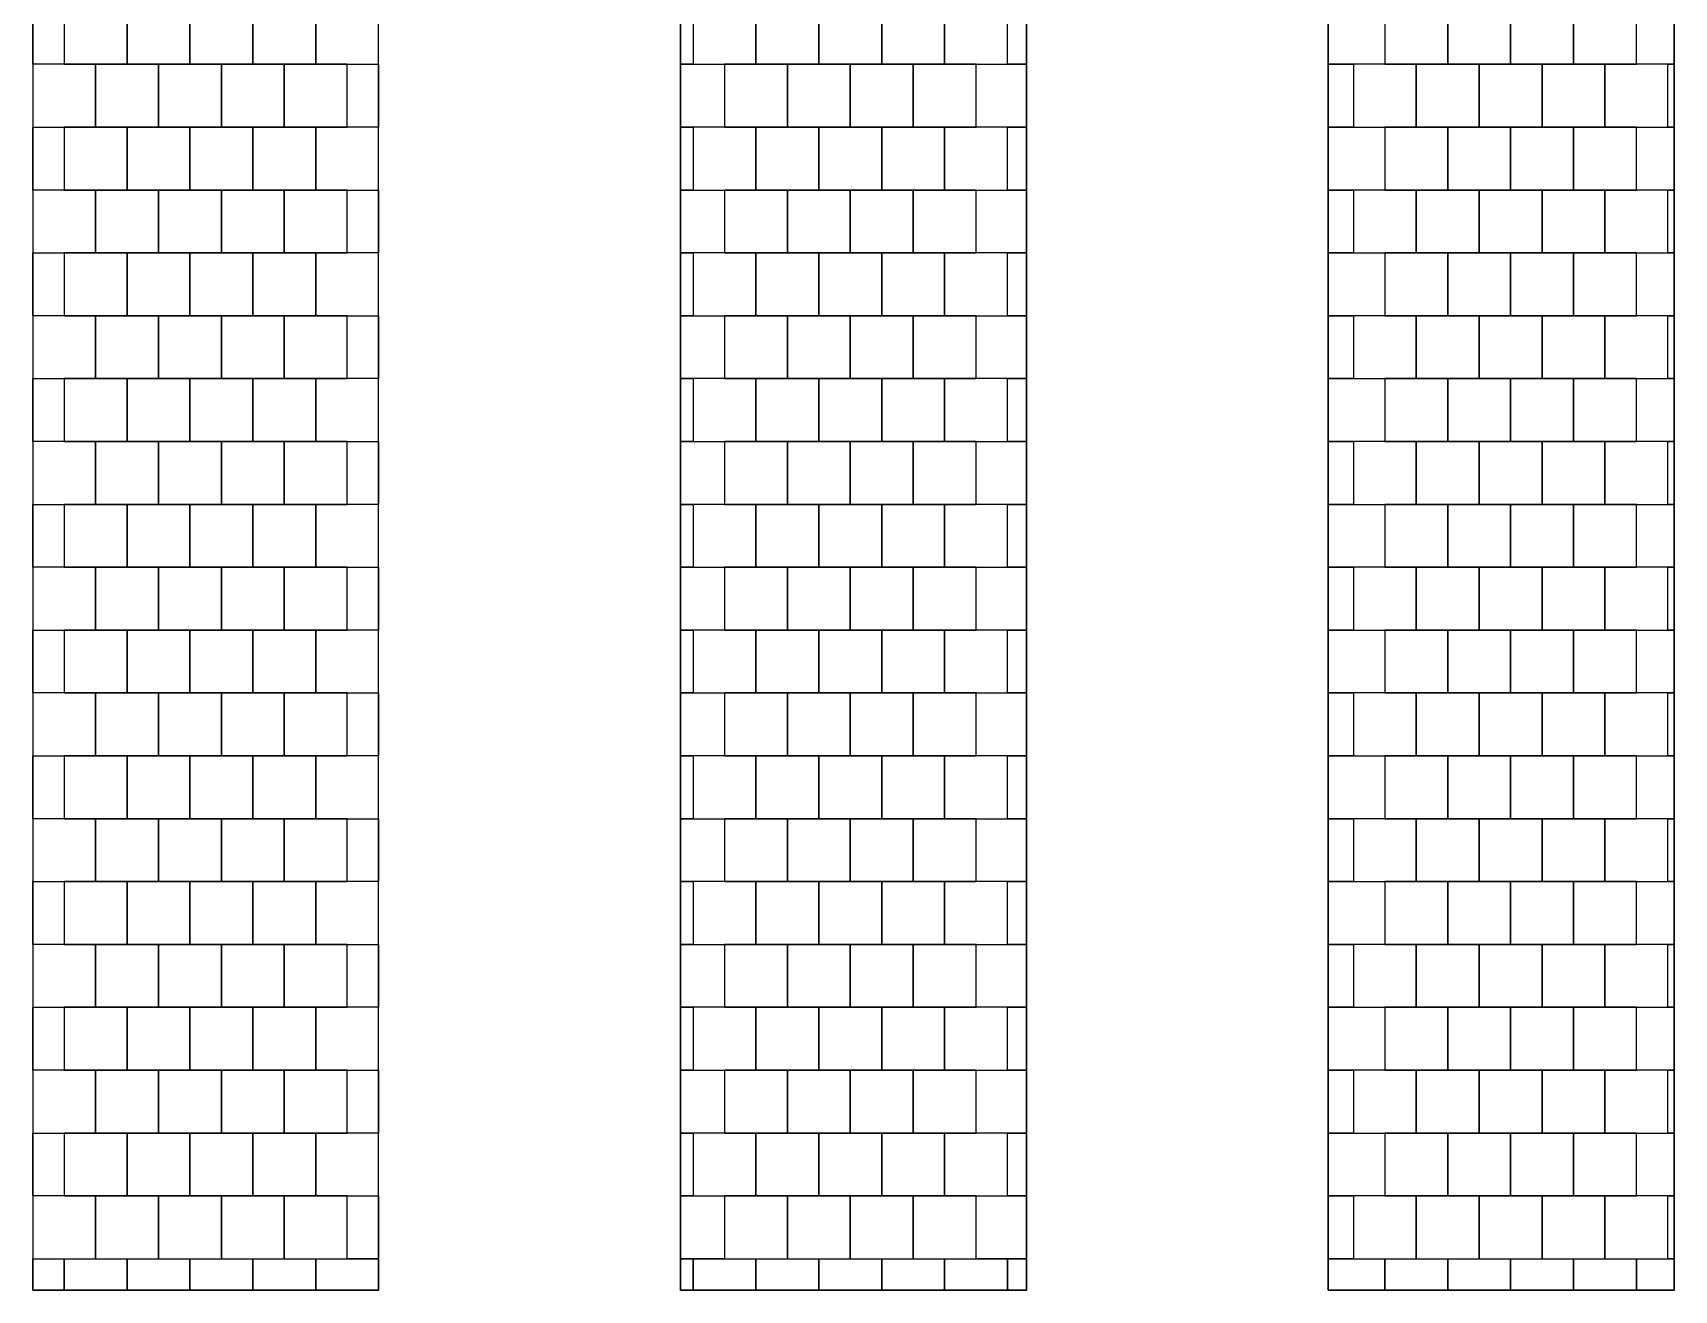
# Model space of a CAD drawing. Header units: millimetres. Extents: x 330 to 363.7, y -252.2 to -232.2.
# Drawn here: x 330.03 to 343.08, y -252.24 to -242.24 of the extents above; entities that cross this region are included whole.
import ezdxf

# ---------------------------------------------------------------- set-up
doc = ezdxf.new("R2010")
doc.units = ezdxf.units.MM
for name, color, linetype in [('background', 7, 'Continuous'), ('outline_1', 3, 'Continuous'), ('outline_2', 3, 'Continuous'), ('outline_3', 3, 'Continuous')]:
    doc.layers.add(name, color=color, linetype=linetype)

msp = doc.modelspace()

# ---------------------------------------------------------------- linework, layer by layer
at = {"layer": 'background'}
for points in [[(330.03, -241.991), (330.28, -241.991), (330.28, -242.491), (330.03, -242.491)], [(330.28, -242.491), (330.78, -242.491), (330.78, -241.991), (330.28, -241.991)], [(330.78, -242.491), (331.28, -242.491), (331.28, -241.991), (330.78, -241.991)], [(331.28, -242.491), (331.78, -242.491), (331.78, -241.991), (331.28, -241.991)], [(331.78, -242.491), (332.28, -242.491), (332.28, -241.991), (331.78, -241.991)], [(332.28, -242.491), (332.78, -242.491), (332.78, -241.991), (332.28, -241.991)], [(335.18, -241.991), (335.28, -241.991), (335.28, -242.491), (335.18, -242.491)], [(335.28, -242.491), (335.78, -242.491), (335.78, -241.991), (335.28, -241.991)], [(335.78, -242.491), (336.28, -242.491), (336.28, -241.991), (335.78, -241.991)], [(336.28, -242.491), (336.78, -242.491), (336.78, -241.991), (336.28, -241.991)], [(336.78, -242.491), (337.28, -242.491), (337.28, -241.991), (336.78, -241.991)], [(337.28, -242.491), (337.78, -242.491), (337.78, -241.991), (337.28, -241.991)], [(337.93, -242.491), (337.78, -242.491), (337.78, -241.991), (337.93, -241.991)], [(340.33, -241.991), (340.78, -241.991), (340.78, -242.491), (340.33, -242.491)], [(340.78, -242.491), (341.28, -242.491), (341.28, -241.991), (340.78, -241.991)], [(341.28, -242.491), (341.78, -242.491), (341.78, -241.991), (341.28, -241.991)], [(341.78, -242.491), (342.28, -242.491), (342.28, -241.991), (341.78, -241.991)], [(342.28, -242.491), (342.78, -242.491), (342.78, -241.991), (342.28, -241.991)], [(343.08, -242.491), (342.78, -242.491), (342.78, -241.991), (343.08, -241.991)], [(330.03, -242.991), (330.53, -242.991), (330.53, -242.491), (330.03, -242.491)], [(330.53, -242.991), (331.03, -242.991), (331.03, -242.491), (330.53, -242.491)], [(331.03, -242.991), (331.53, -242.991), (331.53, -242.491), (331.03, -242.491)], [(331.53, -242.991), (332.03, -242.991), (332.03, -242.491), (331.53, -242.491)], [(332.03, -242.991), (332.53, -242.991), (332.53, -242.491), (332.03, -242.491)], [(332.78, -242.991), (332.53, -242.991), (332.53, -242.491), (332.78, -242.491)], [(335.18, -242.491), (335.53, -242.491), (335.53, -242.991), (335.18, -242.991)], [(335.53, -242.991), (336.03, -242.991), (336.03, -242.491), (335.53, -242.491)], [(336.03, -242.991), (336.53, -242.991), (336.53, -242.491), (336.03, -242.491)], [(336.53, -242.991), (337.03, -242.991), (337.03, -242.491), (336.53, -242.491)], [(337.03, -242.991), (337.53, -242.991), (337.53, -242.491), (337.03, -242.491)], [(337.93, -242.991), (337.53, -242.991), (337.53, -242.491), (337.93, -242.491)], [(340.33, -242.491), (340.53, -242.491), (340.53, -242.991), (340.33, -242.991)], [(340.53, -242.991), (341.03, -242.991), (341.03, -242.491), (340.53, -242.491)], [(341.03, -242.991), (341.53, -242.991), (341.53, -242.491), (341.03, -242.491)], [(341.53, -242.991), (342.03, -242.991), (342.03, -242.491), (341.53, -242.491)], [(342.03, -242.991), (342.53, -242.991), (342.53, -242.491), (342.03, -242.491)], [(342.53, -242.991), (343.03, -242.991), (343.03, -242.491), (342.53, -242.491)], [(343.08, -242.991), (343.03, -242.991), (343.03, -242.491), (343.08, -242.491)], [(330.03, -242.991), (330.28, -242.991), (330.28, -243.491), (330.03, -243.491)], [(330.28, -243.491), (330.78, -243.491), (330.78, -242.991), (330.28, -242.991)], [(330.78, -243.491), (331.28, -243.491), (331.28, -242.991), (330.78, -242.991)], [(331.28, -243.491), (331.78, -243.491), (331.78, -242.991), (331.28, -242.991)], [(331.78, -243.491), (332.28, -243.491), (332.28, -242.991), (331.78, -242.991)], [(332.28, -243.491), (332.78, -243.491), (332.78, -242.991), (332.28, -242.991)], [(335.18, -242.991), (335.28, -242.991), (335.28, -243.491), (335.18, -243.491)], [(335.28, -243.491), (335.78, -243.491), (335.78, -242.991), (335.28, -242.991)], [(335.78, -243.491), (336.28, -243.491), (336.28, -242.991), (335.78, -242.991)], [(336.28, -243.491), (336.78, -243.491), (336.78, -242.991), (336.28, -242.991)], [(336.78, -243.491), (337.28, -243.491), (337.28, -242.991), (336.78, -242.991)], [(337.28, -243.491), (337.78, -243.491), (337.78, -242.991), (337.28, -242.991)], [(337.93, -243.491), (337.78, -243.491), (337.78, -242.991), (337.93, -242.991)], [(340.33, -242.991), (340.78, -242.991), (340.78, -243.491), (340.33, -243.491)], [(340.78, -243.491), (341.28, -243.491), (341.28, -242.991), (340.78, -242.991)], [(341.28, -243.491), (341.78, -243.491), (341.78, -242.991), (341.28, -242.991)], [(341.78, -243.491), (342.28, -243.491), (342.28, -242.991), (341.78, -242.991)], [(342.28, -243.491), (342.78, -243.491), (342.78, -242.991), (342.28, -242.991)], [(343.08, -243.491), (342.78, -243.491), (342.78, -242.991), (343.08, -242.991)], [(330.03, -243.991), (330.53, -243.991), (330.53, -243.491), (330.03, -243.491)], [(330.53, -243.991), (331.03, -243.991), (331.03, -243.491), (330.53, -243.491)], [(331.03, -243.991), (331.53, -243.991), (331.53, -243.491), (331.03, -243.491)], [(331.53, -243.991), (332.03, -243.991), (332.03, -243.491), (331.53, -243.491)], [(332.03, -243.991), (332.53, -243.991), (332.53, -243.491), (332.03, -243.491)], [(332.78, -243.991), (332.53, -243.991), (332.53, -243.491), (332.78, -243.491)], [(335.18, -243.491), (335.53, -243.491), (335.53, -243.991), (335.18, -243.991)], [(335.53, -243.991), (336.03, -243.991), (336.03, -243.491), (335.53, -243.491)], [(336.03, -243.991), (336.53, -243.991), (336.53, -243.491), (336.03, -243.491)], [(336.53, -243.991), (337.03, -243.991), (337.03, -243.491), (336.53, -243.491)], [(337.03, -243.991), (337.53, -243.991), (337.53, -243.491), (337.03, -243.491)], [(337.93, -243.991), (337.53, -243.991), (337.53, -243.491), (337.93, -243.491)], [(340.33, -243.491), (340.53, -243.491), (340.53, -243.991), (340.33, -243.991)], [(340.53, -243.991), (341.03, -243.991), (341.03, -243.491), (340.53, -243.491)], [(341.03, -243.991), (341.53, -243.991), (341.53, -243.491), (341.03, -243.491)], [(341.53, -243.991), (342.03, -243.991), (342.03, -243.491), (341.53, -243.491)], [(342.03, -243.991), (342.53, -243.991), (342.53, -243.491), (342.03, -243.491)], [(342.53, -243.991), (343.03, -243.991), (343.03, -243.491), (342.53, -243.491)], [(343.08, -243.991), (343.03, -243.991), (343.03, -243.491), (343.08, -243.491)], [(330.03, -243.991), (330.28, -243.991), (330.28, -244.491), (330.03, -244.491)], [(330.28, -244.491), (330.78, -244.491), (330.78, -243.991), (330.28, -243.991)], [(330.78, -244.491), (331.28, -244.491), (331.28, -243.991), (330.78, -243.991)], [(331.28, -244.491), (331.78, -244.491), (331.78, -243.991), (331.28, -243.991)], [(331.78, -244.491), (332.28, -244.491), (332.28, -243.991), (331.78, -243.991)], [(332.28, -244.491), (332.78, -244.491), (332.78, -243.991), (332.28, -243.991)], [(335.18, -243.991), (335.28, -243.991), (335.28, -244.491), (335.18, -244.491)], [(335.28, -244.491), (335.78, -244.491), (335.78, -243.991), (335.28, -243.991)], [(335.78, -244.491), (336.28, -244.491), (336.28, -243.991), (335.78, -243.991)], [(336.28, -244.491), (336.78, -244.491), (336.78, -243.991), (336.28, -243.991)], [(336.78, -244.491), (337.28, -244.491), (337.28, -243.991), (336.78, -243.991)], [(337.28, -244.491), (337.78, -244.491), (337.78, -243.991), (337.28, -243.991)], [(337.93, -244.491), (337.78, -244.491), (337.78, -243.991), (337.93, -243.991)], [(340.33, -243.991), (340.78, -243.991), (340.78, -244.491), (340.33, -244.491)], [(340.78, -244.491), (341.28, -244.491), (341.28, -243.991), (340.78, -243.991)], [(341.28, -244.491), (341.78, -244.491), (341.78, -243.991), (341.28, -243.991)], [(341.78, -244.491), (342.28, -244.491), (342.28, -243.991), (341.78, -243.991)], [(342.28, -244.491), (342.78, -244.491), (342.78, -243.991), (342.28, -243.991)], [(343.08, -244.491), (342.78, -244.491), (342.78, -243.991), (343.08, -243.991)], [(330.03, -244.991), (330.53, -244.991), (330.53, -244.491), (330.03, -244.491)], [(330.53, -244.991), (331.03, -244.991), (331.03, -244.491), (330.53, -244.491)], [(331.03, -244.991), (331.53, -244.991), (331.53, -244.491), (331.03, -244.491)], [(331.53, -244.991), (332.03, -244.991), (332.03, -244.491), (331.53, -244.491)], [(332.03, -244.991), (332.53, -244.991), (332.53, -244.491), (332.03, -244.491)], [(332.78, -244.991), (332.53, -244.991), (332.53, -244.491), (332.78, -244.491)], [(335.18, -244.491), (335.53, -244.491), (335.53, -244.991), (335.18, -244.991)], [(335.53, -244.991), (336.03, -244.991), (336.03, -244.491), (335.53, -244.491)], [(336.03, -244.991), (336.53, -244.991), (336.53, -244.491), (336.03, -244.491)], [(336.53, -244.991), (337.03, -244.991), (337.03, -244.491), (336.53, -244.491)], [(337.03, -244.991), (337.53, -244.991), (337.53, -244.491), (337.03, -244.491)], [(337.93, -244.991), (337.53, -244.991), (337.53, -244.491), (337.93, -244.491)], [(340.33, -244.491), (340.53, -244.491), (340.53, -244.991), (340.33, -244.991)], [(340.53, -244.991), (341.03, -244.991), (341.03, -244.491), (340.53, -244.491)], [(341.03, -244.991), (341.53, -244.991), (341.53, -244.491), (341.03, -244.491)], [(341.53, -244.991), (342.03, -244.991), (342.03, -244.491), (341.53, -244.491)], [(342.03, -244.991), (342.53, -244.991), (342.53, -244.491), (342.03, -244.491)], [(342.53, -244.991), (343.03, -244.991), (343.03, -244.491), (342.53, -244.491)], [(343.08, -244.991), (343.03, -244.991), (343.03, -244.491), (343.08, -244.491)], [(330.03, -244.991), (330.28, -244.991), (330.28, -245.491), (330.03, -245.491)], [(330.28, -245.491), (330.78, -245.491), (330.78, -244.991), (330.28, -244.991)], [(330.78, -245.491), (331.28, -245.491), (331.28, -244.991), (330.78, -244.991)], [(331.28, -245.491), (331.78, -245.491), (331.78, -244.991), (331.28, -244.991)], [(331.78, -245.491), (332.28, -245.491), (332.28, -244.991), (331.78, -244.991)], [(332.28, -245.491), (332.78, -245.491), (332.78, -244.991), (332.28, -244.991)], [(335.18, -244.991), (335.28, -244.991), (335.28, -245.491), (335.18, -245.491)], [(335.28, -245.491), (335.78, -245.491), (335.78, -244.991), (335.28, -244.991)], [(335.78, -245.491), (336.28, -245.491), (336.28, -244.991), (335.78, -244.991)], [(336.28, -245.491), (336.78, -245.491), (336.78, -244.991), (336.28, -244.991)], [(336.78, -245.491), (337.28, -245.491), (337.28, -244.991), (336.78, -244.991)], [(337.28, -245.491), (337.78, -245.491), (337.78, -244.991), (337.28, -244.991)], [(337.93, -245.491), (337.78, -245.491), (337.78, -244.991), (337.93, -244.991)], [(340.33, -244.991), (340.78, -244.991), (340.78, -245.491), (340.33, -245.491)], [(340.78, -245.491), (341.28, -245.491), (341.28, -244.991), (340.78, -244.991)], [(341.28, -245.491), (341.78, -245.491), (341.78, -244.991), (341.28, -244.991)], [(341.78, -245.491), (342.28, -245.491), (342.28, -244.991), (341.78, -244.991)], [(342.28, -245.491), (342.78, -245.491), (342.78, -244.991), (342.28, -244.991)], [(343.08, -245.491), (342.78, -245.491), (342.78, -244.991), (343.08, -244.991)], [(330.03, -245.991), (330.53, -245.991), (330.53, -245.491), (330.03, -245.491)], [(330.53, -245.991), (331.03, -245.991), (331.03, -245.491), (330.53, -245.491)], [(331.03, -245.991), (331.53, -245.991), (331.53, -245.491), (331.03, -245.491)], [(331.53, -245.991), (332.03, -245.991), (332.03, -245.491), (331.53, -245.491)], [(332.03, -245.991), (332.53, -245.991), (332.53, -245.491), (332.03, -245.491)], [(332.78, -245.991), (332.53, -245.991), (332.53, -245.491), (332.78, -245.491)], [(335.18, -245.491), (335.53, -245.491), (335.53, -245.991), (335.18, -245.991)], [(335.53, -245.991), (336.03, -245.991), (336.03, -245.491), (335.53, -245.491)], [(336.03, -245.991), (336.53, -245.991), (336.53, -245.491), (336.03, -245.491)], [(336.53, -245.991), (337.03, -245.991), (337.03, -245.491), (336.53, -245.491)], [(337.03, -245.991), (337.53, -245.991), (337.53, -245.491), (337.03, -245.491)], [(337.93, -245.991), (337.53, -245.991), (337.53, -245.491), (337.93, -245.491)], [(340.33, -245.491), (340.53, -245.491), (340.53, -245.991), (340.33, -245.991)], [(340.53, -245.991), (341.03, -245.991), (341.03, -245.491), (340.53, -245.491)], [(341.03, -245.991), (341.53, -245.991), (341.53, -245.491), (341.03, -245.491)], [(341.53, -245.991), (342.03, -245.991), (342.03, -245.491), (341.53, -245.491)], [(342.03, -245.991), (342.53, -245.991), (342.53, -245.491), (342.03, -245.491)], [(342.53, -245.991), (343.03, -245.991), (343.03, -245.491), (342.53, -245.491)], [(343.08, -245.991), (343.03, -245.991), (343.03, -245.491), (343.08, -245.491)], [(330.03, -245.991), (330.28, -245.991), (330.28, -246.491), (330.03, -246.491)], [(330.28, -246.491), (330.78, -246.491), (330.78, -245.991), (330.28, -245.991)], [(330.78, -246.491), (331.28, -246.491), (331.28, -245.991), (330.78, -245.991)], [(331.28, -246.491), (331.78, -246.491), (331.78, -245.991), (331.28, -245.991)], [(331.78, -246.491), (332.28, -246.491), (332.28, -245.991), (331.78, -245.991)], [(332.28, -246.491), (332.78, -246.491), (332.78, -245.991), (332.28, -245.991)], [(335.18, -245.991), (335.28, -245.991), (335.28, -246.491), (335.18, -246.491)], [(335.28, -246.491), (335.78, -246.491), (335.78, -245.991), (335.28, -245.991)], [(335.78, -246.491), (336.28, -246.491), (336.28, -245.991), (335.78, -245.991)], [(336.28, -246.491), (336.78, -246.491), (336.78, -245.991), (336.28, -245.991)], [(336.78, -246.491), (337.28, -246.491), (337.28, -245.991), (336.78, -245.991)], [(337.28, -246.491), (337.78, -246.491), (337.78, -245.991), (337.28, -245.991)], [(337.93, -246.491), (337.78, -246.491), (337.78, -245.991), (337.93, -245.991)], [(340.33, -245.991), (340.78, -245.991), (340.78, -246.491), (340.33, -246.491)], [(340.78, -246.491), (341.28, -246.491), (341.28, -245.991), (340.78, -245.991)], [(341.28, -246.491), (341.78, -246.491), (341.78, -245.991), (341.28, -245.991)], [(341.78, -246.491), (342.28, -246.491), (342.28, -245.991), (341.78, -245.991)], [(342.28, -246.491), (342.78, -246.491), (342.78, -245.991), (342.28, -245.991)], [(343.08, -246.491), (342.78, -246.491), (342.78, -245.991), (343.08, -245.991)], [(330.03, -246.991), (330.53, -246.991), (330.53, -246.491), (330.03, -246.491)], [(330.53, -246.991), (331.03, -246.991), (331.03, -246.491), (330.53, -246.491)], [(331.03, -246.991), (331.53, -246.991), (331.53, -246.491), (331.03, -246.491)], [(331.53, -246.991), (332.03, -246.991), (332.03, -246.491), (331.53, -246.491)], [(332.03, -246.991), (332.53, -246.991), (332.53, -246.491), (332.03, -246.491)], [(332.78, -246.991), (332.53, -246.991), (332.53, -246.491), (332.78, -246.491)], [(335.18, -246.491), (335.53, -246.491), (335.53, -246.991), (335.18, -246.991)], [(335.53, -246.991), (336.03, -246.991), (336.03, -246.491), (335.53, -246.491)], [(336.03, -246.991), (336.53, -246.991), (336.53, -246.491), (336.03, -246.491)], [(336.53, -246.991), (337.03, -246.991), (337.03, -246.491), (336.53, -246.491)], [(337.03, -246.991), (337.53, -246.991), (337.53, -246.491), (337.03, -246.491)], [(337.93, -246.991), (337.53, -246.991), (337.53, -246.491), (337.93, -246.491)], [(340.33, -246.491), (340.53, -246.491), (340.53, -246.991), (340.33, -246.991)], [(340.53, -246.991), (341.03, -246.991), (341.03, -246.491), (340.53, -246.491)], [(341.03, -246.991), (341.53, -246.991), (341.53, -246.491), (341.03, -246.491)], [(341.53, -246.991), (342.03, -246.991), (342.03, -246.491), (341.53, -246.491)], [(342.03, -246.991), (342.53, -246.991), (342.53, -246.491), (342.03, -246.491)], [(342.53, -246.991), (343.03, -246.991), (343.03, -246.491), (342.53, -246.491)], [(343.08, -246.991), (343.03, -246.991), (343.03, -246.491), (343.08, -246.491)], [(330.03, -246.991), (330.28, -246.991), (330.28, -247.491), (330.03, -247.491)], [(330.28, -247.491), (330.78, -247.491), (330.78, -246.991), (330.28, -246.991)], [(330.78, -247.491), (331.28, -247.491), (331.28, -246.991), (330.78, -246.991)], [(331.28, -247.491), (331.78, -247.491), (331.78, -246.991), (331.28, -246.991)], [(331.78, -247.491), (332.28, -247.491), (332.28, -246.991), (331.78, -246.991)], [(332.28, -247.491), (332.78, -247.491), (332.78, -246.991), (332.28, -246.991)], [(335.18, -246.991), (335.28, -246.991), (335.28, -247.491), (335.18, -247.491)], [(335.28, -247.491), (335.78, -247.491), (335.78, -246.991), (335.28, -246.991)], [(335.78, -247.491), (336.28, -247.491), (336.28, -246.991), (335.78, -246.991)], [(336.28, -247.491), (336.78, -247.491), (336.78, -246.991), (336.28, -246.991)], [(336.78, -247.491), (337.28, -247.491), (337.28, -246.991), (336.78, -246.991)], [(337.28, -247.491), (337.78, -247.491), (337.78, -246.991), (337.28, -246.991)], [(337.93, -247.491), (337.78, -247.491), (337.78, -246.991), (337.93, -246.991)], [(340.33, -246.991), (340.78, -246.991), (340.78, -247.491), (340.33, -247.491)], [(340.78, -247.491), (341.28, -247.491), (341.28, -246.991), (340.78, -246.991)], [(341.28, -247.491), (341.78, -247.491), (341.78, -246.991), (341.28, -246.991)], [(341.78, -247.491), (342.28, -247.491), (342.28, -246.991), (341.78, -246.991)], [(342.28, -247.491), (342.78, -247.491), (342.78, -246.991), (342.28, -246.991)], [(343.08, -247.491), (342.78, -247.491), (342.78, -246.991), (343.08, -246.991)], [(330.03, -247.991), (330.53, -247.991), (330.53, -247.491), (330.03, -247.491)], [(330.53, -247.991), (331.03, -247.991), (331.03, -247.491), (330.53, -247.491)], [(331.03, -247.991), (331.53, -247.991), (331.53, -247.491), (331.03, -247.491)], [(331.53, -247.991), (332.03, -247.991), (332.03, -247.491), (331.53, -247.491)], [(332.03, -247.991), (332.53, -247.991), (332.53, -247.491), (332.03, -247.491)], [(332.78, -247.991), (332.53, -247.991), (332.53, -247.491), (332.78, -247.491)], [(335.18, -247.491), (335.53, -247.491), (335.53, -247.991), (335.18, -247.991)], [(335.53, -247.991), (336.03, -247.991), (336.03, -247.491), (335.53, -247.491)], [(336.03, -247.991), (336.53, -247.991), (336.53, -247.491), (336.03, -247.491)], [(336.53, -247.991), (337.03, -247.991), (337.03, -247.491), (336.53, -247.491)], [(337.03, -247.991), (337.53, -247.991), (337.53, -247.491), (337.03, -247.491)], [(337.93, -247.991), (337.53, -247.991), (337.53, -247.491), (337.93, -247.491)], [(340.33, -247.491), (340.53, -247.491), (340.53, -247.991), (340.33, -247.991)], [(340.53, -247.991), (341.03, -247.991), (341.03, -247.491), (340.53, -247.491)], [(341.03, -247.991), (341.53, -247.991), (341.53, -247.491), (341.03, -247.491)], [(341.53, -247.991), (342.03, -247.991), (342.03, -247.491), (341.53, -247.491)], [(342.03, -247.991), (342.53, -247.991), (342.53, -247.491), (342.03, -247.491)], [(342.53, -247.991), (343.03, -247.991), (343.03, -247.491), (342.53, -247.491)], [(343.08, -247.991), (343.03, -247.991), (343.03, -247.491), (343.08, -247.491)], [(330.03, -247.991), (330.28, -247.991), (330.28, -248.491), (330.03, -248.491)], [(330.28, -248.491), (330.78, -248.491), (330.78, -247.991), (330.28, -247.991)], [(330.78, -248.491), (331.28, -248.491), (331.28, -247.991), (330.78, -247.991)], [(331.28, -248.491), (331.78, -248.491), (331.78, -247.991), (331.28, -247.991)], [(331.78, -248.491), (332.28, -248.491), (332.28, -247.991), (331.78, -247.991)], [(332.28, -248.491), (332.78, -248.491), (332.78, -247.991), (332.28, -247.991)], [(335.18, -247.991), (335.28, -247.991), (335.28, -248.491), (335.18, -248.491)], [(335.28, -248.491), (335.78, -248.491), (335.78, -247.991), (335.28, -247.991)], [(335.78, -248.491), (336.28, -248.491), (336.28, -247.991), (335.78, -247.991)], [(336.28, -248.491), (336.78, -248.491), (336.78, -247.991), (336.28, -247.991)], [(336.78, -248.491), (337.28, -248.491), (337.28, -247.991), (336.78, -247.991)], [(337.28, -248.491), (337.78, -248.491), (337.78, -247.991), (337.28, -247.991)], [(337.93, -248.491), (337.78, -248.491), (337.78, -247.991), (337.93, -247.991)], [(340.33, -247.991), (340.78, -247.991), (340.78, -248.491), (340.33, -248.491)], [(340.78, -248.491), (341.28, -248.491), (341.28, -247.991), (340.78, -247.991)], [(341.28, -248.491), (341.78, -248.491), (341.78, -247.991), (341.28, -247.991)], [(341.78, -248.491), (342.28, -248.491), (342.28, -247.991), (341.78, -247.991)], [(342.28, -248.491), (342.78, -248.491), (342.78, -247.991), (342.28, -247.991)], [(343.08, -248.491), (342.78, -248.491), (342.78, -247.991), (343.08, -247.991)], [(330.03, -248.991), (330.53, -248.991), (330.53, -248.491), (330.03, -248.491)], [(330.53, -248.991), (331.03, -248.991), (331.03, -248.491), (330.53, -248.491)], [(331.03, -248.991), (331.53, -248.991), (331.53, -248.491), (331.03, -248.491)], [(331.53, -248.991), (332.03, -248.991), (332.03, -248.491), (331.53, -248.491)], [(332.03, -248.991), (332.53, -248.991), (332.53, -248.491), (332.03, -248.491)], [(332.78, -248.991), (332.53, -248.991), (332.53, -248.491), (332.78, -248.491)], [(335.18, -248.491), (335.53, -248.491), (335.53, -248.991), (335.18, -248.991)], [(335.53, -248.991), (336.03, -248.991), (336.03, -248.491), (335.53, -248.491)], [(336.03, -248.991), (336.53, -248.991), (336.53, -248.491), (336.03, -248.491)], [(336.53, -248.991), (337.03, -248.991), (337.03, -248.491), (336.53, -248.491)], [(337.03, -248.991), (337.53, -248.991), (337.53, -248.491), (337.03, -248.491)], [(337.93, -248.991), (337.53, -248.991), (337.53, -248.491), (337.93, -248.491)], [(340.33, -248.491), (340.53, -248.491), (340.53, -248.991), (340.33, -248.991)], [(340.53, -248.991), (341.03, -248.991), (341.03, -248.491), (340.53, -248.491)], [(341.03, -248.991), (341.53, -248.991), (341.53, -248.491), (341.03, -248.491)], [(341.53, -248.991), (342.03, -248.991), (342.03, -248.491), (341.53, -248.491)], [(342.03, -248.991), (342.53, -248.991), (342.53, -248.491), (342.03, -248.491)], [(342.53, -248.991), (343.03, -248.991), (343.03, -248.491), (342.53, -248.491)], [(343.08, -248.991), (343.03, -248.991), (343.03, -248.491), (343.08, -248.491)], [(330.03, -248.991), (330.28, -248.991), (330.28, -249.491), (330.03, -249.491)], [(330.28, -249.491), (330.78, -249.491), (330.78, -248.991), (330.28, -248.991)], [(330.78, -249.491), (331.28, -249.491), (331.28, -248.991), (330.78, -248.991)], [(331.28, -249.491), (331.78, -249.491), (331.78, -248.991), (331.28, -248.991)], [(331.78, -249.491), (332.28, -249.491), (332.28, -248.991), (331.78, -248.991)], [(332.28, -249.491), (332.78, -249.491), (332.78, -248.991), (332.28, -248.991)], [(335.18, -248.991), (335.28, -248.991), (335.28, -249.491), (335.18, -249.491)], [(335.28, -249.491), (335.78, -249.491), (335.78, -248.991), (335.28, -248.991)], [(335.78, -249.491), (336.28, -249.491), (336.28, -248.991), (335.78, -248.991)], [(336.28, -249.491), (336.78, -249.491), (336.78, -248.991), (336.28, -248.991)], [(336.78, -249.491), (337.28, -249.491), (337.28, -248.991), (336.78, -248.991)], [(337.28, -249.491), (337.78, -249.491), (337.78, -248.991), (337.28, -248.991)], [(337.93, -249.491), (337.78, -249.491), (337.78, -248.991), (337.93, -248.991)], [(340.33, -248.991), (340.78, -248.991), (340.78, -249.491), (340.33, -249.491)], [(340.78, -249.491), (341.28, -249.491), (341.28, -248.991), (340.78, -248.991)], [(341.28, -249.491), (341.78, -249.491), (341.78, -248.991), (341.28, -248.991)], [(341.78, -249.491), (342.28, -249.491), (342.28, -248.991), (341.78, -248.991)], [(342.28, -249.491), (342.78, -249.491), (342.78, -248.991), (342.28, -248.991)], [(343.08, -249.491), (342.78, -249.491), (342.78, -248.991), (343.08, -248.991)], [(330.03, -249.991), (330.53, -249.991), (330.53, -249.491), (330.03, -249.491)], [(330.53, -249.991), (331.03, -249.991), (331.03, -249.491), (330.53, -249.491)], [(331.03, -249.991), (331.53, -249.991), (331.53, -249.491), (331.03, -249.491)], [(331.53, -249.991), (332.03, -249.991), (332.03, -249.491), (331.53, -249.491)], [(332.03, -249.991), (332.53, -249.991), (332.53, -249.491), (332.03, -249.491)], [(332.78, -249.991), (332.53, -249.991), (332.53, -249.491), (332.78, -249.491)], [(335.18, -249.491), (335.53, -249.491), (335.53, -249.991), (335.18, -249.991)], [(335.53, -249.991), (336.03, -249.991), (336.03, -249.491), (335.53, -249.491)], [(336.03, -249.991), (336.53, -249.991), (336.53, -249.491), (336.03, -249.491)], [(336.53, -249.991), (337.03, -249.991), (337.03, -249.491), (336.53, -249.491)], [(337.03, -249.991), (337.53, -249.991), (337.53, -249.491), (337.03, -249.491)], [(337.93, -249.991), (337.53, -249.991), (337.53, -249.491), (337.93, -249.491)], [(340.33, -249.491), (340.53, -249.491), (340.53, -249.991), (340.33, -249.991)], [(340.53, -249.991), (341.03, -249.991), (341.03, -249.491), (340.53, -249.491)], [(341.03, -249.991), (341.53, -249.991), (341.53, -249.491), (341.03, -249.491)], [(341.53, -249.991), (342.03, -249.991), (342.03, -249.491), (341.53, -249.491)], [(342.03, -249.991), (342.53, -249.991), (342.53, -249.491), (342.03, -249.491)], [(342.53, -249.991), (343.03, -249.991), (343.03, -249.491), (342.53, -249.491)], [(343.08, -249.991), (343.03, -249.991), (343.03, -249.491), (343.08, -249.491)], [(330.03, -249.991), (330.28, -249.991), (330.28, -250.491), (330.03, -250.491)], [(330.28, -250.491), (330.78, -250.491), (330.78, -249.991), (330.28, -249.991)], [(330.78, -250.491), (331.28, -250.491), (331.28, -249.991), (330.78, -249.991)], [(331.28, -250.491), (331.78, -250.491), (331.78, -249.991), (331.28, -249.991)], [(331.78, -250.491), (332.28, -250.491), (332.28, -249.991), (331.78, -249.991)], [(332.28, -250.491), (332.78, -250.491), (332.78, -249.991), (332.28, -249.991)], [(335.18, -249.991), (335.28, -249.991), (335.28, -250.491), (335.18, -250.491)], [(335.28, -250.491), (335.78, -250.491), (335.78, -249.991), (335.28, -249.991)], [(335.78, -250.491), (336.28, -250.491), (336.28, -249.991), (335.78, -249.991)], [(336.28, -250.491), (336.78, -250.491), (336.78, -249.991), (336.28, -249.991)], [(336.78, -250.491), (337.28, -250.491), (337.28, -249.991), (336.78, -249.991)], [(337.28, -250.491), (337.78, -250.491), (337.78, -249.991), (337.28, -249.991)], [(337.93, -250.491), (337.78, -250.491), (337.78, -249.991), (337.93, -249.991)], [(340.33, -249.991), (340.78, -249.991), (340.78, -250.491), (340.33, -250.491)], [(340.78, -250.491), (341.28, -250.491), (341.28, -249.991), (340.78, -249.991)], [(341.28, -250.491), (341.78, -250.491), (341.78, -249.991), (341.28, -249.991)], [(341.78, -250.491), (342.28, -250.491), (342.28, -249.991), (341.78, -249.991)], [(342.28, -250.491), (342.78, -250.491), (342.78, -249.991), (342.28, -249.991)], [(343.08, -250.491), (342.78, -250.491), (342.78, -249.991), (343.08, -249.991)], [(330.03, -250.991), (330.53, -250.991), (330.53, -250.491), (330.03, -250.491)], [(330.53, -250.991), (331.03, -250.991), (331.03, -250.491), (330.53, -250.491)], [(331.03, -250.991), (331.53, -250.991), (331.53, -250.491), (331.03, -250.491)], [(331.53, -250.991), (332.03, -250.991), (332.03, -250.491), (331.53, -250.491)], [(332.03, -250.991), (332.53, -250.991), (332.53, -250.491), (332.03, -250.491)], [(332.78, -250.991), (332.53, -250.991), (332.53, -250.491), (332.78, -250.491)], [(335.18, -250.491), (335.53, -250.491), (335.53, -250.991), (335.18, -250.991)], [(335.53, -250.991), (336.03, -250.991), (336.03, -250.491), (335.53, -250.491)], [(336.03, -250.991), (336.53, -250.991), (336.53, -250.491), (336.03, -250.491)], [(336.53, -250.991), (337.03, -250.991), (337.03, -250.491), (336.53, -250.491)], [(337.03, -250.991), (337.53, -250.991), (337.53, -250.491), (337.03, -250.491)], [(337.93, -250.991), (337.53, -250.991), (337.53, -250.491), (337.93, -250.491)], [(340.33, -250.491), (340.53, -250.491), (340.53, -250.991), (340.33, -250.991)], [(340.53, -250.991), (341.03, -250.991), (341.03, -250.491), (340.53, -250.491)], [(341.03, -250.991), (341.53, -250.991), (341.53, -250.491), (341.03, -250.491)], [(341.53, -250.991), (342.03, -250.991), (342.03, -250.491), (341.53, -250.491)], [(342.03, -250.991), (342.53, -250.991), (342.53, -250.491), (342.03, -250.491)], [(342.53, -250.991), (343.03, -250.991), (343.03, -250.491), (342.53, -250.491)], [(343.08, -250.991), (343.03, -250.991), (343.03, -250.491), (343.08, -250.491)], [(330.03, -250.991), (330.28, -250.991), (330.28, -251.491), (330.03, -251.491)], [(330.28, -251.491), (330.78, -251.491), (330.78, -250.991), (330.28, -250.991)], [(330.78, -251.491), (331.28, -251.491), (331.28, -250.991), (330.78, -250.991)], [(331.28, -251.491), (331.78, -251.491), (331.78, -250.991), (331.28, -250.991)], [(331.78, -251.491), (332.28, -251.491), (332.28, -250.991), (331.78, -250.991)], [(332.28, -251.491), (332.78, -251.491), (332.78, -250.991), (332.28, -250.991)], [(335.18, -250.991), (335.28, -250.991), (335.28, -251.491), (335.18, -251.491)], [(335.28, -251.491), (335.78, -251.491), (335.78, -250.991), (335.28, -250.991)], [(335.78, -251.491), (336.28, -251.491), (336.28, -250.991), (335.78, -250.991)], [(336.28, -251.491), (336.78, -251.491), (336.78, -250.991), (336.28, -250.991)], [(336.78, -251.491), (337.28, -251.491), (337.28, -250.991), (336.78, -250.991)], [(337.28, -251.491), (337.78, -251.491), (337.78, -250.991), (337.28, -250.991)], [(337.93, -251.491), (337.78, -251.491), (337.78, -250.991), (337.93, -250.991)], [(340.33, -250.991), (340.78, -250.991), (340.78, -251.491), (340.33, -251.491)], [(340.78, -251.491), (341.28, -251.491), (341.28, -250.991), (340.78, -250.991)], [(341.28, -251.491), (341.78, -251.491), (341.78, -250.991), (341.28, -250.991)], [(341.78, -251.491), (342.28, -251.491), (342.28, -250.991), (341.78, -250.991)], [(342.28, -251.491), (342.78, -251.491), (342.78, -250.991), (342.28, -250.991)], [(343.08, -251.491), (342.78, -251.491), (342.78, -250.991), (343.08, -250.991)], [(330.03, -251.991), (330.53, -251.991), (330.53, -251.491), (330.03, -251.491)], [(330.53, -251.991), (331.03, -251.991), (331.03, -251.491), (330.53, -251.491)], [(331.03, -251.991), (331.53, -251.991), (331.53, -251.491), (331.03, -251.491)], [(331.53, -251.991), (332.03, -251.991), (332.03, -251.491), (331.53, -251.491)], [(332.03, -251.991), (332.53, -251.991), (332.53, -251.491), (332.03, -251.491)], [(332.78, -251.991), (332.53, -251.991), (332.53, -251.491), (332.78, -251.491)], [(335.18, -251.491), (335.53, -251.491), (335.53, -251.991), (335.18, -251.991)], [(335.53, -251.991), (336.03, -251.991), (336.03, -251.491), (335.53, -251.491)], [(336.03, -251.991), (336.53, -251.991), (336.53, -251.491), (336.03, -251.491)], [(336.53, -251.991), (337.03, -251.991), (337.03, -251.491), (336.53, -251.491)], [(337.03, -251.991), (337.53, -251.991), (337.53, -251.491), (337.03, -251.491)], [(337.93, -251.991), (337.53, -251.991), (337.53, -251.491), (337.93, -251.491)], [(340.33, -251.491), (340.53, -251.491), (340.53, -251.991), (340.33, -251.991)], [(340.53, -251.991), (341.03, -251.991), (341.03, -251.491), (340.53, -251.491)], [(341.03, -251.991), (341.53, -251.991), (341.53, -251.491), (341.03, -251.491)], [(341.53, -251.991), (342.03, -251.991), (342.03, -251.491), (341.53, -251.491)], [(342.03, -251.991), (342.53, -251.991), (342.53, -251.491), (342.03, -251.491)], [(342.53, -251.991), (343.03, -251.991), (343.03, -251.491), (342.53, -251.491)], [(343.08, -251.991), (343.03, -251.991), (343.03, -251.491), (343.08, -251.491)], [(330.03, -252.241), (330.03, -251.991), (330.28, -251.991), (330.28, -252.241)], [(330.28, -252.241), (330.28, -251.991), (330.78, -251.991), (330.78, -252.241)], [(330.78, -252.241), (330.78, -251.991), (331.28, -251.991), (331.28, -252.241)], [(331.28, -252.241), (331.28, -251.991), (331.78, -251.991), (331.78, -252.241)], [(331.78, -252.241), (331.78, -251.991), (332.28, -251.991), (332.28, -252.241)], [(332.78, -252.241), (332.28, -252.241), (332.28, -251.991), (332.78, -251.991)], [(335.18, -252.241), (335.18, -251.991), (335.28, -251.991), (335.28, -252.241)], [(335.28, -252.241), (335.28, -251.991), (335.78, -251.991), (335.78, -252.241)], [(335.78, -252.241), (335.78, -251.991), (336.28, -251.991), (336.28, -252.241)], [(336.28, -252.241), (336.28, -251.991), (336.78, -251.991), (336.78, -252.241)], [(336.78, -252.241), (336.78, -251.991), (337.28, -251.991), (337.28, -252.241)], [(337.28, -252.241), (337.28, -251.991), (337.78, -251.991), (337.78, -252.241)], [(337.78, -252.241), (337.78, -251.991), (337.93, -251.991), (337.93, -252.241)], [(340.33, -252.241), (340.33, -251.991), (340.78, -251.991), (340.78, -252.241)], [(340.78, -252.241), (340.78, -251.991), (341.28, -251.991), (341.28, -252.241)], [(341.28, -252.241), (341.28, -251.991), (341.78, -251.991), (341.78, -252.241)], [(341.78, -252.241), (341.78, -251.991), (342.28, -251.991), (342.28, -252.241)], [(342.28, -252.241), (342.28, -251.991), (342.78, -251.991), (342.78, -252.241)], [(342.78, -252.241), (342.78, -251.991), (343.08, -251.991), (343.08, -252.241)]]:
    msp.add_lwpolyline(points, close=True, dxfattribs=at)
at = {"layer": 'outline_1'}
msp.add_lwpolyline([(330.03, -252.241), (332.78, -252.241), (332.78, -232.241), (330.03, -232.241), (330.03, -252.241)], close=True, dxfattribs=at)
at = {"layer": 'outline_2'}
msp.add_lwpolyline([(335.18, -252.241), (337.93, -252.241), (337.93, -232.241), (335.18, -232.241), (335.18, -252.241)], close=True, dxfattribs=at)
at = {"layer": 'outline_3'}
msp.add_lwpolyline([(340.33, -252.241), (343.08, -252.241), (343.08, -232.241), (340.33, -232.241), (340.33, -252.241)], close=True, dxfattribs=at)

doc.saveas('drawing.dxf')
